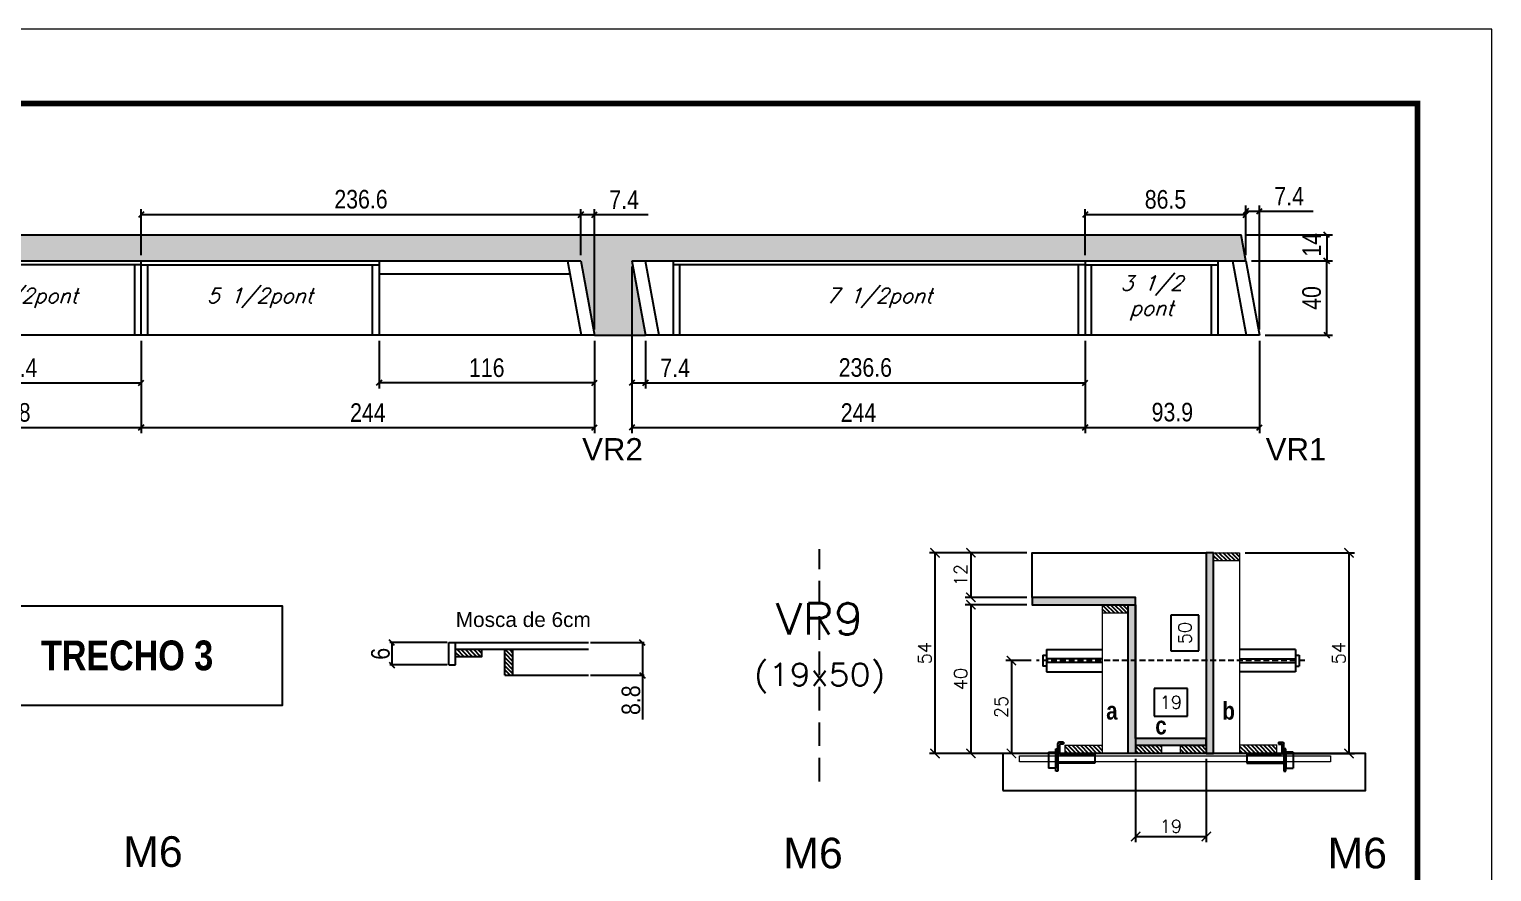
# Model space of a CAD drawing. Extents: x 0 to 6325, y 10169 to 19307.
# Drawn here: x 5453 to 6240, y 14211 to 14664 of the extents above; entities that cross this region are included whole.
import ezdxf
from ezdxf.enums import TextEntityAlignment as Align

# ---------------------------------------------------------------- set-up
doc = ezdxf.new("R2010")
doc.units = 0
doc.linetypes.add('DASHED', pattern=[0.75, 0.5, -0.25])
doc.linetypes.add('HIDDEN', pattern=[9.525, 6.35, -3.175])
for name, color, linetype in [('1', 1, 'Continuous'), ('5', 5, 'Continuous'), ('barrote', 251, 'Continuous'), ('COTA', 241, 'Continuous'), ('Cota Seção (2x)', 4, 'Continuous'), ('detalhes', 4, 'Continuous'), ('Hachura', 253, 'Continuous'), ('NOMENCLATURA', 7, 'Continuous'), ('Painéis', 200, 'Continuous'), ('presilha', 1, 'Continuous'), ('SARR_2.2x7', 40, 'Continuous'), ('SARR_3.5x7', 81, 'Continuous'), ('TENSOR', 3, 'Continuous'), ('texto', 7, 'Continuous'), ('Texto de Titulo', 7, 'Continuous'), ('Texto Qtd Sarr', 242, 'Continuous')]:
    doc.layers.add(name, color=color, linetype=linetype)
for name, color, linetype, lineweight in [('CONCRETO', 251, 'Continuous', 25), ('Folhas', 255, 'Continuous', 9), ('Madeira', 126, 'Continuous', 18), ('SARRAFO DE PRESSAO', 251, 'DASHED', 9), ('SCO-___-LAJ', 2, 'Continuous', 0), ('Texto Seção', 7, 'Continuous', 15)]:
    doc.layers.add(name, color=color, linetype=linetype, lineweight=lineweight)
doc.styles.add('arial', font='arial.ttf')
doc.styles.add('COTA TECNICA', font='techl___.ttf', dxfattribs={"height": 10})
doc.styles.add('COTA TECNICA 2X', font='techl___.ttf', dxfattribs={"height": 10})
doc.styles.add('ROMANC', font='techb___.ttf', dxfattribs={"height": 2.5})
doc.styles.add('Romans', font='romans.shx')
doc.styles.get("Standard").update_dxf_attribs({"font": 'arial.ttf'})
doc.styles.add('TECNICA', font='techb___.ttf', dxfattribs={"height": 10})
doc.dimstyles.new('Cota Seção (2x)', dxfattribs={"dimtxt": 7, "dimasz": 5, "dimexe": 3, "dimexo": 3, "dimgap": 2, "dimtad": 3, "dimdec": 1, "dimlfac": 0.5, "dimzin": 12, "dimdsep": 46, "dimtxsty": 'Romans', "dimblk": 'ARCHTICK', "dimcen": 0, "dimclrd": 4, "dimclre": 4, "dimclrt": 1, "dimadec": 1, "dimazin": 3, "dimtfac": 1, "dimtdec": 1, "dimtmove": 0, "dimatfit": 3, "dimldrblk": 'OBLIQUE', "dimfxl": 1, "dimtolj": 1, "dimtzin": 12, "dimarcsym": 0})
doc.dimstyles.new('Cota Seção interna', dxfattribs={"dimtxt": 7, "dimasz": 6, "dimexe": 0.18, "dimexo": 2, "dimgap": -4, "dimtad": 3, "dimdec": 1, "dimlfac": 0.5, "dimzin": 12, "dimdsep": 46, "dimtxsty": 'Romans', "dimblk": 'ARCHTICK', "dimcen": 0.09, "dimse1": 1, "dimse2": 1, "dimsd1": 1, "dimsd2": 1, "dimclrd": 180, "dimclre": 5, "dimclrt": 1, "dimadec": 0, "dimazin": 3, "dimtfac": 1, "dimtdec": 1, "dimtofl": 0, "dimtmove": 0, "dimatfit": 3, "dimldrblk": 'ARCHTICK', "dimfxl": 1, "dimtolj": 1, "dimtzin": 0, "dimarcsym": 0})
doc.dimstyles.new('PAINEL', dxfattribs={"dimtxt": 10, "dimasz": 3, "dimexe": 3, "dimexo": 3, "dimgap": 3, "dimtad": 1, "dimdec": 1, "dimzin": 12, "dimdsep": 46, "dimtxsty": 'COTA TECNICA', "dimblk1": 'OBLIQUE', "dimblk2": 'OBLIQUE', "dimsah": 1, "dimcen": 0.9, "dimclrd": 4, "dimclre": 4, "dimclrt": 240, "dimadec": 1, "dimazin": 3, "dimtfac": 1, "dimtdec": 1, "dimtmove": 0, "dimatfit": 3, "dimfxl": 1, "dimtolj": 1, "dimtzin": 12, "dimarcsym": 0})
doc.dimstyles.new('SECAO', dxfattribs={"dimscale": 0.333333, "dimtxt": 5, "dimasz": 9, "dimexe": 3, "dimexo": 3, "dimgap": 3, "dimtad": 1, "dimdec": 1, "dimlfac": 0.5, "dimzin": 12, "dimdsep": 46, "dimtxsty": 'COTA TECNICA 2X', "dimblk1": 'OBLIQUE', "dimblk2": 'OBLIQUE', "dimsah": 1, "dimcen": 0.9, "dimclrd": 4, "dimclre": 4, "dimclrt": 240, "dimadec": 1, "dimazin": 3, "dimtfac": 1, "dimtdec": 1, "dimtmove": 0, "dimatfit": 3, "dimfxl": 1, "dimtolj": 1, "dimtzin": 12, "dimarcsym": 0})
pattern_1 = [(315, (29004.9367, 6044.7804), (1.12253202, 1.12253202), [])]

# ---------------------------------------------------------------- blocks, each defined once
blk = doc.blocks.new('9999999999')
at = {"layer": 'Folhas'}
blk.add_lwpolyline([(98138.98, 34190.21), (99623.98, 34190.21), (99623.98, 35240.21), (98138.98, 35240.21)], close=True, dxfattribs=at)
at = {"layer": 'Folhas', "color": 30, "const_width": 3}
blk.add_lwpolyline([(98213.98, 34230.21), (99583.98, 34230.21), (99583.98, 35200.21), (98213.98, 35200.21)], close=True, dxfattribs=at)
blk = doc.blocks.new('_Oblique')
at = {"layer": '1', "color": 0, "lineweight": -2}
blk.add_line((-0.5, -0.5), (0.5, 0.5), dxfattribs=at)
blk = doc.blocks.new('*D214')
at = {"layer": 'COTA', "color": 4, "lineweight": -2, "transparency": 16777216}
for p, q in [((5372.71, 14496.56), (5372.71, 14470.91)), ((5513.08, 14496.57), (5513.08, 14470.91)), ((5372.71, 14473.91), (5513.08, 14473.91))]:
    blk.add_line(p, q, dxfattribs=at)
at = {"layer": 'Defpoints', "color": 0, "transparency": 16777216}
for p in [(5372.71, 14499.56), (5513.08, 14499.57), (5513.08, 14473.91)]:
    blk.add_point(p, dxfattribs=at)
at = {"layer": 'COTA', "color": 4, "lineweight": -2, "transparency": 16777216, "xscale": 3, "yscale": 3, "zscale": 3, "rotation": 180}
blk.add_blockref('_Oblique', (5372.71, 14473.91), dxfattribs=at)
at = {"layer": 'COTA', "color": 4, "lineweight": -2, "transparency": 16777216, "xscale": 3, "yscale": 3, "zscale": 3}
blk.add_blockref('_Oblique', (5513.08, 14473.91), dxfattribs=at)
at = {"layer": 'COTA', "color": 240, "transparency": 16777216, "insert": (5442.89, 14482.01), "char_height": 10, "attachment_point": 5, "style": 'COTA TECNICA'}
blk.add_mtext('\\A1;140.4', dxfattribs=at)
blk = doc.blocks.new('*D602')
at = {"layer": 'COTA', "color": 4, "lineweight": -2, "transparency": 16777216}
for p, q in [((5365.33, 14536.56), (5365.33, 14446.85)), ((5513.08, 14496.57), (5513.08, 14446.85)), ((5365.33, 14449.85), (5513.08, 14449.85))]:
    blk.add_line(p, q, dxfattribs=at)
at = {"layer": 'Defpoints', "color": 0, "transparency": 16777216}
for p in [(5365.33, 14539.56), (5513.08, 14499.57), (5513.08, 14449.85)]:
    blk.add_point(p, dxfattribs=at)
at = {"layer": 'COTA', "color": 4, "lineweight": -2, "transparency": 16777216, "xscale": 3, "yscale": 3, "zscale": 3, "rotation": 180}
blk.add_blockref('_Oblique', (5365.33, 14449.85), dxfattribs=at)
at = {"layer": 'COTA', "color": 4, "lineweight": -2, "transparency": 16777216, "xscale": 3, "yscale": 3, "zscale": 3}
blk.add_blockref('_Oblique', (5513.08, 14449.85), dxfattribs=at)
at = {"layer": 'COTA', "color": 240, "transparency": 16777216, "insert": (5439.2, 14457.94), "char_height": 10, "attachment_point": 5, "style": 'COTA TECNICA'}
blk.add_mtext('\\A1;147.8', dxfattribs=at)
blk = doc.blocks.new('*D603')
at = {"layer": 'COTA', "color": 4, "lineweight": -2, "transparency": 16777216}
for p, q in [((5513.08, 14496.57), (5513.08, 14446.85)), ((5757.08, 14496.59), (5757.08, 14446.85)), ((5513.08, 14449.85), (5757.08, 14449.85))]:
    blk.add_line(p, q, dxfattribs=at)
at = {"layer": 'Defpoints', "color": 0, "transparency": 16777216}
for p in [(5757.08, 14499.59), (5513.08, 14499.57), (5757.08, 14449.85)]:
    blk.add_point(p, dxfattribs=at)
at = {"layer": 'COTA', "color": 4, "lineweight": -2, "transparency": 16777216, "xscale": 3, "yscale": 3, "zscale": 3, "rotation": 180}
blk.add_blockref('_Oblique', (5513.08, 14449.85), dxfattribs=at)
at = {"layer": 'COTA', "color": 4, "lineweight": -2, "transparency": 16777216, "xscale": 3, "yscale": 3, "zscale": 3}
blk.add_blockref('_Oblique', (5757.08, 14449.85), dxfattribs=at)
at = {"layer": 'COTA', "color": 240, "transparency": 16777216, "insert": (5635.08, 14457.92), "char_height": 10, "attachment_point": 5, "style": 'COTA TECNICA'}
blk.add_mtext('\\A1;244', dxfattribs=at)
blk = doc.blocks.new('*D604')
at = {"layer": 'COTA', "color": 4, "lineweight": -2, "transparency": 16777216}
for p, q in [((5513.08, 14542.57), (5513.08, 14567.49)), ((5513.08, 14564.49), (5749.7, 14564.49)), ((5749.7, 14542.59), (5749.7, 14567.49))]:
    blk.add_line(p, q, dxfattribs=at)
at = {"layer": 'Defpoints', "color": 0, "transparency": 16777216}
for p in [(5749.7, 14564.49), (5513.08, 14539.57), (5749.7, 14539.59)]:
    blk.add_point(p, dxfattribs=at)
at = {"layer": 'COTA', "color": 4, "lineweight": -2, "transparency": 16777216, "xscale": 3, "yscale": 3, "zscale": 3, "rotation": 180}
blk.add_blockref('_Oblique', (5513.08, 14564.49), dxfattribs=at)
at = {"layer": 'COTA', "color": 4, "lineweight": -2, "transparency": 16777216, "xscale": 3, "yscale": 3, "zscale": 3}
blk.add_blockref('_Oblique', (5749.7, 14564.49), dxfattribs=at)
at = {"layer": 'COTA', "color": 240, "transparency": 16777216, "insert": (5631.39, 14572.71), "char_height": 10, "attachment_point": 5, "style": 'COTA TECNICA'}
blk.add_mtext('\\A1;236.6', dxfattribs=at)
blk = doc.blocks.new('*D208')
at = {"layer": 'COTA', "color": 4, "lineweight": -2, "transparency": 16777216}
for p, q in [((5749.7, 14542.59), (5749.7, 14567.49)), ((5749.7, 14564.49), (5757.08, 14564.49)), ((5757.08, 14502.59), (5757.08, 14567.49)), ((5757.08, 14564.49), (5785.98, 14564.49))]:
    blk.add_line(p, q, dxfattribs=at)
at = {"layer": 'Defpoints', "color": 0, "transparency": 16777216}
for p in [(5757.08, 14564.49), (5749.7, 14539.59), (5757.08, 14499.59)]:
    blk.add_point(p, dxfattribs=at)
at = {"layer": 'COTA', "color": 4, "lineweight": -2, "transparency": 16777216, "xscale": 3, "yscale": 3, "zscale": 3, "rotation": 180}
blk.add_blockref('_Oblique', (5749.7, 14564.49), dxfattribs=at)
at = {"layer": 'COTA', "color": 4, "lineweight": -2, "transparency": 16777216, "xscale": 3, "yscale": 3, "zscale": 3}
blk.add_blockref('_Oblique', (5757.08, 14564.49), dxfattribs=at)
at = {"layer": 'COTA', "color": 240, "transparency": 16777216, "insert": (5773.03, 14572.57), "char_height": 10, "attachment_point": 5, "style": 'COTA TECNICA'}
blk.add_mtext('\\A1;7.4', dxfattribs=at)
blk = doc.blocks.new('*D587')
at = {"layer": 'COTA', "color": 4, "lineweight": -2, "transparency": 16777216}
for p, q in [((5641.1, 14496.58), (5641.1, 14470.91)), ((5757.08, 14496.59), (5757.08, 14470.91)), ((5757.08, 14473.91), (5641.1, 14473.91))]:
    blk.add_line(p, q, dxfattribs=at)
at = {"layer": 'Defpoints', "color": 0, "transparency": 16777216}
for p in [(5757.08, 14499.59), (5641.1, 14499.58), (5641.1, 14473.91)]:
    blk.add_point(p, dxfattribs=at)
at = {"layer": 'COTA', "color": 4, "lineweight": -2, "transparency": 16777216, "xscale": 3, "yscale": 3, "zscale": 3, "rotation": 180}
blk.add_blockref('_Oblique', (5641.1, 14473.91), dxfattribs=at)
at = {"layer": 'COTA', "color": 4, "lineweight": -2, "transparency": 16777216, "xscale": 3, "yscale": 3, "zscale": 3}
blk.add_blockref('_Oblique', (5757.08, 14473.91), dxfattribs=at)
at = {"layer": 'COTA', "color": 240, "transparency": 16777216, "insert": (5699.09, 14482.01), "char_height": 10, "attachment_point": 5, "style": 'COTA TECNICA'}
blk.add_mtext('\\A1;116', dxfattribs=at)
blk = doc.blocks.new('*D209')
at = {"layer": 'COTA', "color": 4, "lineweight": -2, "transparency": 16777216}
for p, q in [((5777.16, 14536.59), (5777.16, 14470.91)), ((5784.54, 14496.59), (5784.54, 14470.91)), ((5777.16, 14473.91), (5784.54, 14473.91)), ((5784.54, 14473.91), (5813.43, 14473.91))]:
    blk.add_line(p, q, dxfattribs=at)
at = {"layer": 'Defpoints', "color": 0, "transparency": 16777216}
for p in [(5777.16, 14539.59), (5784.54, 14499.59), (5784.54, 14473.91)]:
    blk.add_point(p, dxfattribs=at)
at = {"layer": 'COTA', "color": 4, "lineweight": -2, "transparency": 16777216, "xscale": 3, "yscale": 3, "zscale": 3, "rotation": 180}
blk.add_blockref('_Oblique', (5777.16, 14473.91), dxfattribs=at)
at = {"layer": 'COTA', "color": 4, "lineweight": -2, "transparency": 16777216, "xscale": 3, "yscale": 3, "zscale": 3}
blk.add_blockref('_Oblique', (5784.54, 14473.91), dxfattribs=at)
at = {"layer": 'COTA', "color": 240, "transparency": 16777216, "insert": (5800.48, 14481.99), "char_height": 10, "attachment_point": 5, "style": 'COTA TECNICA'}
blk.add_mtext('\\A1;7.4', dxfattribs=at)
blk = doc.blocks.new('*D588')
at = {"layer": 'COTA', "color": 4, "lineweight": -2, "transparency": 16777216}
for p, q in [((5784.54, 14496.59), (5784.54, 14470.91)), ((6021.16, 14496.61), (6021.16, 14470.91)), ((5784.54, 14473.91), (6021.16, 14473.91))]:
    blk.add_line(p, q, dxfattribs=at)
at = {"layer": 'Defpoints', "color": 0, "transparency": 16777216}
for p in [(5784.54, 14499.59), (6021.16, 14499.61), (6021.16, 14473.91)]:
    blk.add_point(p, dxfattribs=at)
at = {"layer": 'COTA', "color": 4, "lineweight": -2, "transparency": 16777216, "xscale": 3, "yscale": 3, "zscale": 3, "rotation": 180}
blk.add_blockref('_Oblique', (5784.54, 14473.91), dxfattribs=at)
at = {"layer": 'COTA', "color": 4, "lineweight": -2, "transparency": 16777216, "xscale": 3, "yscale": 3, "zscale": 3}
blk.add_blockref('_Oblique', (6021.16, 14473.91), dxfattribs=at)
at = {"layer": 'COTA', "color": 240, "transparency": 16777216, "insert": (5902.85, 14482.13), "char_height": 10, "attachment_point": 5, "style": 'COTA TECNICA'}
blk.add_mtext('\\A1;236.6', dxfattribs=at)
blk = doc.blocks.new('*D589')
at = {"layer": 'COTA', "color": 4, "lineweight": -2, "transparency": 16777216}
for p, q in [((5777.16, 14536.59), (5777.16, 14446.85)), ((6021.16, 14496.61), (6021.16, 14446.85)), ((5777.16, 14449.85), (6021.16, 14449.85))]:
    blk.add_line(p, q, dxfattribs=at)
at = {"layer": 'Defpoints', "color": 0, "transparency": 16777216}
for p in [(5777.16, 14539.59), (6021.16, 14499.61), (6021.16, 14449.85)]:
    blk.add_point(p, dxfattribs=at)
at = {"layer": 'COTA', "color": 4, "lineweight": -2, "transparency": 16777216, "xscale": 3, "yscale": 3, "zscale": 3, "rotation": 180}
blk.add_blockref('_Oblique', (5777.16, 14449.85), dxfattribs=at)
at = {"layer": 'COTA', "color": 4, "lineweight": -2, "transparency": 16777216, "xscale": 3, "yscale": 3, "zscale": 3}
blk.add_blockref('_Oblique', (6021.16, 14449.85), dxfattribs=at)
at = {"layer": 'COTA', "color": 240, "transparency": 16777216, "insert": (5899.16, 14457.92), "char_height": 10, "attachment_point": 5, "style": 'COTA TECNICA'}
blk.add_mtext('\\A1;244', dxfattribs=at)
blk = doc.blocks.new('*D590')
at = {"layer": 'COTA', "color": 4, "lineweight": -2, "transparency": 16777216}
for p, q in [((6021.16, 14496.61), (6021.16, 14446.85)), ((6115.02, 14496.61), (6115.02, 14446.85)), ((6021.16, 14449.85), (6115.02, 14449.85))]:
    blk.add_line(p, q, dxfattribs=at)
at = {"layer": 'Defpoints', "color": 0, "transparency": 16777216}
for p in [(6021.16, 14499.61), (6115.02, 14499.61), (6115.02, 14449.85)]:
    blk.add_point(p, dxfattribs=at)
at = {"layer": 'COTA', "color": 4, "lineweight": -2, "transparency": 16777216, "xscale": 3, "yscale": 3, "zscale": 3, "rotation": 180}
blk.add_blockref('_Oblique', (6021.16, 14449.85), dxfattribs=at)
at = {"layer": 'COTA', "color": 4, "lineweight": -2, "transparency": 16777216, "xscale": 3, "yscale": 3, "zscale": 3}
blk.add_blockref('_Oblique', (6115.02, 14449.85), dxfattribs=at)
at = {"layer": 'COTA', "color": 240, "transparency": 16777216, "insert": (6068.09, 14458.1), "char_height": 10, "attachment_point": 5, "style": 'COTA TECNICA'}
blk.add_mtext('\\A1;93.9', dxfattribs=at)
blk = doc.blocks.new('*D591')
at = {"layer": 'COTA', "color": 4, "lineweight": -2, "transparency": 16777216}
for p, q in [((6021.16, 14542.61), (6021.16, 14567.49)), ((6021.16, 14564.49), (6107.64, 14564.49)), ((6107.64, 14542.61), (6107.64, 14567.49))]:
    blk.add_line(p, q, dxfattribs=at)
at = {"layer": 'Defpoints', "color": 0, "transparency": 16777216}
for p in [(6107.64, 14564.49), (6021.16, 14539.61), (6107.64, 14539.61)]:
    blk.add_point(p, dxfattribs=at)
at = {"layer": 'COTA', "color": 4, "lineweight": -2, "transparency": 16777216, "xscale": 3, "yscale": 3, "zscale": 3, "rotation": 180}
blk.add_blockref('_Oblique', (6021.16, 14564.49), dxfattribs=at)
at = {"layer": 'COTA', "color": 4, "lineweight": -2, "transparency": 16777216, "xscale": 3, "yscale": 3, "zscale": 3}
blk.add_blockref('_Oblique', (6107.64, 14564.49), dxfattribs=at)
at = {"layer": 'COTA', "color": 240, "transparency": 16777216, "insert": (6064.4, 14572.63), "char_height": 10, "attachment_point": 5, "style": 'COTA TECNICA'}
blk.add_mtext('\\A1;86.5', dxfattribs=at)
blk = doc.blocks.new('*D210')
at = {"layer": 'COTA', "color": 4, "lineweight": -2, "transparency": 16777216}
for p, q in [((6107.64, 14542.61), (6107.64, 14569.35)), ((6107.64, 14566.35), (6115.02, 14566.35)), ((6115.02, 14502.61), (6115.02, 14569.35)), ((6115.02, 14566.35), (6143.92, 14566.35))]:
    blk.add_line(p, q, dxfattribs=at)
at = {"layer": 'Defpoints', "color": 0, "transparency": 16777216}
for p in [(6115.02, 14566.35), (6107.64, 14539.61), (6115.02, 14499.61)]:
    blk.add_point(p, dxfattribs=at)
at = {"layer": 'COTA', "color": 4, "lineweight": -2, "transparency": 16777216, "xscale": 3, "yscale": 3, "zscale": 3, "rotation": 180}
blk.add_blockref('_Oblique', (6107.64, 14566.35), dxfattribs=at)
at = {"layer": 'COTA', "color": 4, "lineweight": -2, "transparency": 16777216, "xscale": 3, "yscale": 3, "zscale": 3}
blk.add_blockref('_Oblique', (6115.02, 14566.35), dxfattribs=at)
at = {"layer": 'COTA', "color": 240, "transparency": 16777216, "insert": (6130.97, 14574.42), "char_height": 10, "attachment_point": 5, "style": 'COTA TECNICA'}
blk.add_mtext('\\A1;7.4', dxfattribs=at)
blk = doc.blocks.new('*D592')
at = {"layer": 'COTA', "color": 4, "lineweight": -2, "transparency": 16777216}
for p, q in [((6110.64, 14539.61), (6154.2, 14539.61)), ((6151.2, 14499.61), (6151.2, 14539.61)), ((6118.02, 14499.61), (6154.2, 14499.61))]:
    blk.add_line(p, q, dxfattribs=at)
at = {"layer": 'Defpoints', "color": 0, "transparency": 16777216}
for p in [(6107.64, 14539.61), (6151.2, 14539.61), (6115.02, 14499.61)]:
    blk.add_point(p, dxfattribs=at)
at = {"layer": 'COTA', "color": 4, "lineweight": -2, "transparency": 16777216, "xscale": 3, "yscale": 3, "zscale": 3}
for p, rotation in [((6151.2, 14539.61), 90), ((6151.2, 14499.61), 270)]:
    blk.add_blockref('_Oblique', p, dxfattribs=dict(at, rotation=rotation))
at = {"layer": 'COTA', "color": 240, "transparency": 16777216, "insert": (6143.09, 14519.61), "char_height": 10, "attachment_point": 5, "rotation": 90, "style": 'COTA TECNICA'}
blk.add_mtext('\\A1;40', dxfattribs=at)
blk = doc.blocks.new('*D593')
at = {"layer": 'COTA', "color": 4, "lineweight": -2, "transparency": 16777216}
for p, q in [((6108.06, 14553.6), (6154.2, 14553.6)), ((6151.2, 14553.6), (6151.2, 14539.61)), ((6110.64, 14539.61), (6154.2, 14539.61))]:
    blk.add_line(p, q, dxfattribs=at)
at = {"layer": 'Defpoints', "color": 0, "transparency": 16777216}
for p in [(6105.06, 14553.6), (6107.64, 14539.61), (6151.2, 14539.61)]:
    blk.add_point(p, dxfattribs=at)
at = {"layer": 'COTA', "color": 4, "lineweight": -2, "transparency": 16777216, "xscale": 3, "yscale": 3, "zscale": 3}
for p, rotation in [((6151.2, 14553.6), 90), ((6151.2, 14539.61), 270)]:
    blk.add_blockref('_Oblique', p, dxfattribs=dict(at, rotation=rotation))
at = {"layer": 'COTA', "color": 240, "transparency": 16777216, "insert": (6143.12, 14548.26), "char_height": 10, "attachment_point": 5, "rotation": 90, "style": 'COTA TECNICA'}
blk.add_mtext('\\A1;14', dxfattribs=at)
blk = doc.blocks.new('titulo1')
at = {"layer": 'Defpoints', "color": 252, "linetype": 'HIDDEN', "ltscale": 2}
blk.add_line((0, 0), (0, 125), dxfattribs=at)
at = {"layer": 'Defpoints', "style": 'Romans', "oblique": 15}
blk.add_attdef('FOLHA', text='', height=10, dxfattribs=at).set_placement((0, 15.58), align=Align.MIDDLE_CENTER)
at = {"layer": 'Texto Qtd Sarr', "color": 3, "style": 'Romans', "oblique": 15}
for tag, height, p in [('TITULO', 17, (0, 71.45)), ('SEÇÃO', 12, (0, 41.55))]:
    blk.add_attdef(tag, text='', height=height, dxfattribs=at).set_placement(p, align=Align.MIDDLE_CENTER)
blk = doc.blocks.new('_ArchTick')
at = {"color": 0, "linetype": 'ByBlock', "const_width": 0.15}
blk.add_lwpolyline([(-0.5, -0.5), (0.5, 0.5)], dxfattribs=at)
blk = doc.blocks.new('*D215')
at = {"layer": 'COTA', "color": 4, "lineweight": -2, "transparency": 16777216}
for p, q in [((5989.72, 14382.42), (5937.34, 14382.42)), ((5940.34, 14274.42), (5940.34, 14382.42)), ((6011.72, 14274.42), (5937.34, 14274.42))]:
    blk.add_line(p, q, dxfattribs=at)
at = {"layer": 'Defpoints', "color": 0, "transparency": 16777216}
for p in [(5940.34, 14382.42), (5992.72, 14382.42), (6014.72, 14274.42)]:
    blk.add_point(p, dxfattribs=at)
at = {"layer": 'COTA', "color": 4, "lineweight": -2, "transparency": 16777216, "xscale": 5, "yscale": 5, "zscale": 5}
for p, rotation in [((5940.34, 14382.42), 90), ((5940.34, 14274.42), 270)]:
    blk.add_blockref('_ArchTick', p, dxfattribs=dict(at, rotation=rotation))
at = {"layer": 'COTA', "color": 1, "transparency": 16777216, "insert": (5934.84, 14328.42), "char_height": 7, "attachment_point": 5, "rotation": 90, "style": 'Romans'}
blk.add_mtext('\\A1;54', dxfattribs=at)
blk = doc.blocks.new('*D216')
at = {"layer": 'COTA', "color": 4, "lineweight": -2, "transparency": 16777216}
for p, q in [((6107.32, 14382.42), (6166.19, 14382.42)), ((6163.19, 14274.42), (6163.19, 14382.42)), ((6122.92, 14274.42), (6166.19, 14274.42))]:
    blk.add_line(p, q, dxfattribs=at)
at = {"layer": 'Defpoints', "color": 0, "transparency": 16777216}
for p in [(6104.32, 14382.42), (6163.19, 14382.42), (6119.92, 14274.42)]:
    blk.add_point(p, dxfattribs=at)
at = {"layer": 'COTA', "color": 4, "lineweight": -2, "transparency": 16777216, "xscale": 5, "yscale": 5, "zscale": 5}
for p, rotation in [((6163.19, 14382.42), 90), ((6163.19, 14274.42), 270)]:
    blk.add_blockref('_ArchTick', p, dxfattribs=dict(at, rotation=rotation))
at = {"layer": 'COTA', "color": 1, "transparency": 16777216, "insert": (6157.69, 14328.42), "char_height": 7, "attachment_point": 5, "rotation": 90, "style": 'Romans'}
blk.add_mtext('\\A1;54', dxfattribs=at)
blk = doc.blocks.new('*D217')
at = {"layer": 'Cota Seção (2x)', "color": 180, "lineweight": -2, "transparency": 16777216}
for p, q in [((6082.32, 14348.9), (6067.32, 14348.9)), ((6067.32, 14348.9), (6067.32, 14329.57)), ((6082.32, 14329.57), (6082.32, 14348.9)), ((6067.32, 14329.57), (6082.32, 14329.57))]:
    blk.add_line(p, q, dxfattribs=at)
at = {"layer": 'Defpoints', "color": 0, "transparency": 16777216}
for p in [(6086.32, 14382.42), (6097.32, 14382.42), (6097.32, 14282.42)]:
    blk.add_point(p, dxfattribs=at)
at = {"layer": 'Cota Seção (2x)', "color": 1, "transparency": 16777216, "insert": (6074.82, 14339.23), "char_height": 7, "attachment_point": 5, "rotation": 90, "style": 'Romans'}
blk.add_mtext('\\A1;50', dxfattribs=at)
blk = doc.blocks.new('*D218')
at = {"layer": 'COTA', "color": 4, "lineweight": -2, "transparency": 16777216}
for p, q in [((5989.72, 14382.42), (5956.66, 14382.42)), ((5959.66, 14382.42), (5959.66, 14358.42)), ((5989.72, 14358.42), (5956.66, 14358.42))]:
    blk.add_line(p, q, dxfattribs=at)
at = {"layer": 'Defpoints', "color": 0, "transparency": 16777216}
for p in [(5992.72, 14382.42), (5959.66, 14358.42), (5992.72, 14358.42)]:
    blk.add_point(p, dxfattribs=at)
at = {"layer": 'COTA', "color": 4, "lineweight": -2, "transparency": 16777216, "xscale": 5, "yscale": 5, "zscale": 5}
for p, rotation in [((5959.66, 14382.42), 90), ((5959.66, 14358.42), 270)]:
    blk.add_blockref('_ArchTick', p, dxfattribs=dict(at, rotation=rotation))
at = {"layer": 'COTA', "color": 1, "transparency": 16777216, "insert": (5954.16, 14370.42), "char_height": 7, "attachment_point": 5, "rotation": 90, "style": 'Romans'}
blk.add_mtext('\\A1;12', dxfattribs=at)
blk = doc.blocks.new('*D219')
at = {"layer": 'COTA', "color": 4, "lineweight": -2, "transparency": 16777216}
for p, q in [((5989.72, 14354.42), (5956.66, 14354.42)), ((5959.66, 14354.42), (5959.66, 14274.42)), ((6011.72, 14274.42), (5956.66, 14274.42))]:
    blk.add_line(p, q, dxfattribs=at)
at = {"layer": 'Defpoints', "color": 0, "transparency": 16777216}
for p in [(5992.72, 14354.42), (5959.66, 14274.42), (6014.72, 14274.42)]:
    blk.add_point(p, dxfattribs=at)
at = {"layer": 'COTA', "color": 4, "lineweight": -2, "transparency": 16777216, "xscale": 5, "yscale": 5, "zscale": 5}
for p, rotation in [((5959.66, 14354.42), 90), ((5959.66, 14274.42), 270)]:
    blk.add_blockref('_ArchTick', p, dxfattribs=dict(at, rotation=rotation))
at = {"layer": 'COTA', "color": 1, "transparency": 16777216, "insert": (5954.16, 14314.42), "char_height": 7, "attachment_point": 5, "rotation": 90, "style": 'Romans'}
blk.add_mtext('\\A1;40', dxfattribs=at)
blk = doc.blocks.new('PRESILHA METÁLICA 1')
at = {"layer": 'presilha'}
for p, q in [((0, 13), (6, 13)), ((0, 13), (0, 0)), ((6, 15.5), (7.5, 15.5)), ((6, -2.5), (6, 15.5)), ((6, 13), (6, 0)), ((7.5, 10.6), (7.5, 19.9)), ((7.5, 15.5), (7.5, -2.5)), ((12, 21), (8.6, 21)), ((9, 11.6), (9, 18.9)), ((12, 19.5), (9.6, 19.5)), ((12, 21), (12, 19.5)), ((6, 0), (0, 0)), ((37.5, 4.1), (7.5, 4.1)), ((37.5, 11), (9.6, 11)), ((37.5, 11), (37.5, 4.1)), ((7.5, -2.5), (6, -2.5))]:
    blk.add_line(p, q, dxfattribs=at)
for centre, radius, start, end in [((8.6, 19.9), 1.14, 90, 180), ((9.6, 18.9), 0.57, 90, 180), ((9.6, 11.6), 0.57, 180, 270)]:
    blk.add_arc(centre, radius, start, end, dxfattribs=at)
blk = doc.blocks.new('*D220')
at = {"layer": 'COTA', "color": 4, "lineweight": -2, "transparency": 16777216}
for p, q in [((6048.32, 14271.42), (6048.32, 14226.7)), ((6086.32, 14271.42), (6086.32, 14226.7)), ((6048.32, 14229.7), (6086.32, 14229.7))]:
    blk.add_line(p, q, dxfattribs=at)
at = {"layer": 'Defpoints', "color": 0, "transparency": 16777216}
for p in [(6048.32, 14274.42), (6086.32, 14274.42), (6086.32, 14229.7)]:
    blk.add_point(p, dxfattribs=at)
at = {"layer": 'COTA', "color": 4, "lineweight": -2, "transparency": 16777216, "xscale": 5, "yscale": 5, "zscale": 5, "rotation": 180}
blk.add_blockref('_ArchTick', (6048.32, 14229.7), dxfattribs=at)
at = {"layer": 'COTA', "color": 4, "lineweight": -2, "transparency": 16777216, "xscale": 5, "yscale": 5, "zscale": 5}
blk.add_blockref('_ArchTick', (6086.32, 14229.7), dxfattribs=at)
at = {"layer": 'COTA', "color": 1, "transparency": 16777216, "insert": (6067.32, 14235.2), "char_height": 7, "attachment_point": 5, "style": 'Romans'}
blk.add_mtext('\\A1;19', dxfattribs=at)
blk = doc.blocks.new('*D221')
at = {"layer": 'Cota Seção (2x)', "color": 180, "lineweight": -2, "transparency": 16777216}
for p, q in [((6076.32, 14309.42), (6058.32, 14309.42)), ((6058.32, 14309.42), (6058.32, 14294.42)), ((6076.32, 14294.42), (6076.32, 14309.42)), ((6058.32, 14294.42), (6076.32, 14294.42))]:
    blk.add_line(p, q, dxfattribs=at)
at = {"layer": 'Defpoints', "color": 0, "transparency": 16777216}
for p in [(6086.32, 14290.42), (6048.32, 14274.42), (6086.32, 14274.42)]:
    blk.add_point(p, dxfattribs=at)
at = {"layer": 'Cota Seção (2x)', "color": 1, "transparency": 16777216, "insert": (6067.32, 14301.92), "char_height": 7, "attachment_point": 5, "style": 'Romans'}
blk.add_mtext('\\A1;19', dxfattribs=at)
blk = doc.blocks.new('*D605')
at = {"layer": 'COTA', "color": 4, "lineweight": -2, "transparency": 16777216}
for p, q in [((5992.01, 14324.39), (5978.46, 14324.39)), ((5981.46, 14324.39), (5981.46, 14274.42)), ((5997.01, 14274.42), (5978.46, 14274.42))]:
    blk.add_line(p, q, dxfattribs=at)
at = {"layer": 'Defpoints', "color": 0, "transparency": 16777216}
for p in [(5995.01, 14324.39), (5981.46, 14274.42), (6000.01, 14274.42)]:
    blk.add_point(p, dxfattribs=at)
at = {"layer": 'COTA', "color": 4, "lineweight": -2, "transparency": 16777216, "xscale": 5, "yscale": 5, "zscale": 5}
for p, rotation in [((5981.46, 14324.39), 90), ((5981.46, 14274.42), 270)]:
    blk.add_blockref('_ArchTick', p, dxfattribs=dict(at, rotation=rotation))
at = {"layer": 'COTA', "color": 1, "transparency": 16777216, "insert": (5975.96, 14299.41), "char_height": 7, "attachment_point": 5, "rotation": 90, "style": 'Romans'}
blk.add_mtext('\\A1;25', dxfattribs=at)
blk = doc.blocks.new('*D652')
at = {"layer": 'COTA', "color": 4, "lineweight": -2, "transparency": 16777216}
for p, q in [((5754.92, 14334.06), (5783.83, 14334.06)), ((5782.83, 14334.06), (5782.83, 14316.46)), ((5754.92, 14316.46), (5783.83, 14316.46)), ((5782.83, 14316.46), (5782.83, 14292.68))]:
    blk.add_line(p, q, dxfattribs=at)
at = {"layer": 'Defpoints', "color": 0, "transparency": 16777216}
for p in [(5753.92, 14334.06), (5753.92, 14316.46), (5782.83, 14316.46)]:
    blk.add_point(p, dxfattribs=at)
at = {"layer": 'COTA', "color": 4, "lineweight": -2, "transparency": 16777216, "xscale": 3, "yscale": 3, "zscale": 3}
for p, rotation in [((5782.83, 14334.06), 90), ((5782.83, 14316.46), 270)]:
    blk.add_blockref('_Oblique', p, dxfattribs=dict(at, rotation=rotation))
at = {"layer": 'COTA', "color": 240, "transparency": 16777216, "insert": (5776.73, 14303.07), "char_height": 10, "attachment_point": 5, "rotation": 90, "style": 'COTA TECNICA 2X'}
blk.add_mtext('\\A1;8.8', dxfattribs=at)
blk = doc.blocks.new('*D653')
at = {"layer": 'COTA', "color": 4, "lineweight": -2, "transparency": 16777216}
for p, q in [((5677.73, 14334.06), (5647, 14334.06)), ((5648, 14334.06), (5648, 14322.06)), ((5677.73, 14322.06), (5647, 14322.06))]:
    blk.add_line(p, q, dxfattribs=at)
at = {"layer": 'Defpoints', "color": 0, "transparency": 16777216}
for p in [(5678.73, 14334.06), (5648, 14322.06), (5678.73, 14322.06)]:
    blk.add_point(p, dxfattribs=at)
at = {"layer": 'COTA', "color": 4, "lineweight": -2, "transparency": 16777216, "xscale": 3, "yscale": 3, "zscale": 3}
for p, rotation in [((5648, 14334.06), 90), ((5648, 14322.06), 270)]:
    blk.add_blockref('_Oblique', p, dxfattribs=dict(at, rotation=rotation))
at = {"layer": 'COTA', "color": 240, "transparency": 16777216, "insert": (5641.9, 14328.06), "char_height": 10, "attachment_point": 5, "rotation": 90, "style": 'COTA TECNICA 2X'}
blk.add_mtext('\\A1;6', dxfattribs=at)

msp = doc.modelspace()

# ---------------------------------------------------------------- hatches: boundary and pattern name
at = {"layer": 'COTA'}
h = msp.add_hatch(dxfattribs=at)
h.set_pattern_fill('AR-CONC', color=256, scale=0.03)
h.set_pattern_definition([(50, (-2e-12, 10606.424), (5.46554, -0.4781726), [0.5715, -6.2865]), (355, (-2e-12, 10606.424), (-1.0573026, 5.7317054), [0.4572, -5.0292175]), (100.451445, (0.4555, 10606.384), (4.4082374, 5.2535326), [0.4857003, -5.3427073]), (46.1842, (-2e-12, 10607.948), (8.132371, -1.26127), [0.85725, -9.42975]), (96.63556, (0.678, 10607.843), (7.122124, 7.422784), [0.728551, -8.014068]), (351.18415, (-2e-12, 10607.948), (7.122124, 7.422784), [0.685799, -7.543792]), (21, (0.762, 10607.567), (4.5484317, -3.067956), [0.5715, -6.2865]), (326, (0.762, 10607.567), (1.854061, 5.525639), [0.4572, -5.0292]), (71.451445, (1.141, 10607.311), (6.4024926, 2.457683), [0.4857003, -5.342698]), (37.5, (-2e-12, 10606.424), (0.0926581, 2.53665117), [0, -4.96824, 0, -5.1054, 0, -5.04825]), (7.5, (-2e-12, 10606.424), (2.0045899, 3.0054172), [0, -2.91084, 0, -4.85394, 0, -1.92405]), (327.5, (-1.6993, 10606.424), (4.06771786, -0.1718623), [0, -1.905, 0, -5.9436, 0, -7.8867]), (317.5, (-2.4613, 10606.424), (4.4438754, 0.7627947), [0, -2.4765, 0, -3.94716, 0, -5.6007])])
h.paths.add_polyline_path([(6105.06, 14553.6), (4890.04, 14553.53), (4892.48, 14539.53), (5337.87, 14539.57), (5345.22, 14499.74), (5372.71, 14499.56), (5365.33, 14539.56), (5749.7, 14539.59), (5757.08, 14499.59), (5784.54, 14499.59), (5777.16, 14539.59), (6107.64, 14539.61)])
at = {"layer": 'Hachura'}
h = msp.add_hatch(color=256, dxfattribs=at)
h.dxf.hatch_style = 1
h.paths.add_polyline_path([(6090.32, 14382.42), (6086.32, 14382.42), (6086.32, 14274.42), (6090.32, 14274.42)])
h = msp.add_hatch(dxfattribs=at)
h.set_pattern_fill('ANSI31', color=256, scale=0.5, angle=270, style=0)
h.set_pattern_definition([(315, (29004.9367, 6074.7804), (1.12253202, 1.12253202), [])])
h.paths.add_polyline_path([(6090.32, 14378.02), (6090.32, 14382.42), (6104.32, 14382.42), (6104.32, 14378.02)])
h = msp.add_hatch(color=256, dxfattribs=at)
h.dxf.hatch_style = 1
h.paths.add_polyline_path([(6048.32, 14354.42), (6048.32, 14358.42), (5992.72, 14358.42), (5992.72, 14354.42)])
h = msp.add_hatch(dxfattribs=at)
h.set_pattern_fill('ANSI31', color=256, scale=0.5, angle=270, style=0)
h.set_pattern_definition([(315, (29004.9367, 6046.7804), (1.12253202, 1.12253202), [])])
h.paths.add_polyline_path([(6044.32, 14350.02), (6044.32, 14354.42), (6030.32, 14354.42), (6030.32, 14350.02)])
h = msp.add_hatch(color=256, dxfattribs=at)
h.dxf.hatch_style = 1
h.paths.add_polyline_path([(6044.32, 14354.42), (6048.32, 14354.42), (6048.32, 14274.42), (6044.32, 14274.42)])
h = msp.add_hatch(color=256, dxfattribs=at)
h.dxf.hatch_style = 1
h.paths.add_polyline_path([(6086.32, 14278.82), (6086.32, 14282.42), (6048.32, 14282.42), (6048.32, 14278.82)])
h = msp.add_hatch(dxfattribs=at)
h.set_pattern_fill('ANSI31', color=256, scale=0.5, angle=270, style=0)
h.set_pattern_definition([(315, (29004.9367, 6044.7804), (1.12253202, 1.12253202), [])])
h.paths.add_polyline_path([(6010.32, 14274.42), (6010.32, 14278.82), (6030.32, 14278.82), (6030.32, 14274.42)])
h = msp.add_hatch(dxfattribs=at)
h.set_pattern_fill('ANSI31', color=256, scale=0.5, angle=270, style=0)
h.set_pattern_definition(pattern_1)
h.paths.add_polyline_path([(6048.32, 14274.42), (6048.32, 14278.82), (6062.32, 14278.82), (6062.32, 14274.42)])
h = msp.add_hatch(dxfattribs=at)
h.set_pattern_fill('ANSI31', color=256, scale=0.5, angle=270, style=0)
h.set_pattern_definition(pattern_1)
h.paths.add_polyline_path([(6086.32, 14274.42), (6086.32, 14278.82), (6072.32, 14278.82), (6072.32, 14274.42)])
h = msp.add_hatch(dxfattribs=at)
h.set_pattern_fill('ANSI31', color=256, scale=0.5, angle=270, style=0)
h.set_pattern_definition(pattern_1)
h.paths.add_polyline_path([(6124.32, 14274.42), (6124.32, 14278.82), (6104.32, 14278.82), (6104.32, 14274.42)])
at = {"layer": 'SARR_2.2x7'}
h = msp.add_hatch(dxfattribs=at)
h.set_pattern_fill('ANSI31', color=256, scale=0.5, angle=90)
h.set_pattern_definition([(135, (-2e-12, 10337.176), (-1.122532, -1.122532), [])])
h.paths.add_polyline_path([(5696.33, 14330.46), (5682.33, 14330.46), (5682.33, 14326.46), (5696.33, 14326.46)])
h = msp.add_hatch(dxfattribs=at)
h.set_pattern_fill('ANSI31', color=256, scale=0.5, angle=90)
h.set_pattern_definition([(135, (2259.2012, 9980.7791), (-1.122532, -1.122532), [])])
h.paths.add_polyline_path([(5713.13, 14330.46), (5708.73, 14330.46), (5708.73, 14316.46), (5713.13, 14316.46)])

# ---------------------------------------------------------------- linework, layer by layer
at = {"ltscale": 3}
for p, q in [((5998.32, 14327.39), (5998.32, 14321.39)), ((5998.32, 14327.39), (6000.32, 14327.39)), ((6000.32, 14330.39), (6000.32, 14318.39)), ((6000.32, 14330.39), (6030.32, 14330.39)), ((6134.32, 14330.39), (6104.32, 14330.39)), ((6134.32, 14330.39), (6134.32, 14318.39)), ((6134.32, 14327.39), (6136.32, 14327.39)), ((6136.32, 14327.39), (6136.32, 14321.39)), ((6000.32, 14321.39), (5998.32, 14321.39)), ((6030.32, 14325.39), (6000.32, 14325.39)), ((6030.32, 14323.39), (6000.32, 14323.39)), ((6104.32, 14325.39), (6134.32, 14325.39)), ((6104.32, 14323.39), (6134.32, 14323.39)), ((6134.32, 14321.39), (6136.32, 14321.39)), ((6000.32, 14318.39), (6030.32, 14318.39)), ((6134.32, 14318.39), (6104.32, 14318.39))]:
    msp.add_line(p, q, dxfattribs=at)
at = {"layer": '1', "color": 6}
for p, q in [((5678.73, 14322.06), (5678.73, 14334.06)), ((5678.73, 14334.06), (5753.92, 14334.06)), ((5682.33, 14322.06), (5682.33, 14334.06)), ((5682.33, 14330.46), (5753.92, 14330.46)), ((5678.73, 14322.06), (5682.33, 14322.06)), ((5708.73, 14316.46), (5753.92, 14316.46))]:
    msp.add_line(p, q, dxfattribs=at)
at = {"layer": 'barrote'}
msp.add_lwpolyline([(5976.86, 14254.42), (6172.04, 14254.42), (6172.04, 14274.42), (5976.86, 14274.42)], close=True, dxfattribs=at)
at = {"layer": 'CONCRETO'}
msp.add_lwpolyline([(5992.72, 14358.42), (5992.72, 14382.42), (6086.32, 14382.42), (6086.32, 14358.42), (6086.32, 14358.42), (6086.32, 14282.42), (6048.32, 14282.42), (6048.32, 14358.42)], close=True, dxfattribs=at)
at = {"layer": 'COTA'}
for p, q in [((4890.04, 14553.53), (6105.06, 14553.6)), ((6107.64, 14539.61), (6105.06, 14553.6)), ((5757.08, 14499.59), (5784.54, 14499.59)), ((5708.73, 14316.46), (5708.73, 14330.46)), ((5713.13, 14316.46), (5713.13, 14330.46))]:
    msp.add_line(p, q, dxfattribs=at)
msp.add_lwpolyline([(5422.13, 14353.9), (5588.91, 14353.9), (5588.91, 14300.24), (5422.13, 14300.24)], close=True, dxfattribs=at)
at = {"layer": 'Madeira'}
for points in [[(6090.32, 14378.02), (6090.32, 14382.42), (6104.32, 14382.42), (6104.32, 14378.02)], [(6090.32, 14382.42), (6104.32, 14382.42), (6104.32, 14274.42), (6090.32, 14274.42)], [(6044.32, 14350.02), (6044.32, 14354.42), (6030.32, 14354.42), (6030.32, 14350.02)], [(6044.32, 14354.42), (6030.32, 14354.42), (6030.32, 14274.42), (6044.32, 14274.42)], [(6010.32, 14274.42), (6010.32, 14278.82), (6030.32, 14278.82), (6030.32, 14274.42)], [(6048.32, 14274.42), (6048.32, 14278.82), (6062.32, 14278.82), (6062.32, 14274.42)], [(6086.32, 14274.42), (6086.32, 14278.82), (6072.32, 14278.82), (6072.32, 14274.42)], [(6124.32, 14274.42), (6124.32, 14278.82), (6104.32, 14278.82), (6104.32, 14274.42)]]:
    msp.add_lwpolyline(points, close=True, dxfattribs=at)
at = {"layer": 'Painéis', "linetype": 'ByBlock'}
for p, q in [((5365.33, 14539.56), (5749.7, 14539.59)), ((5513.08, 14499.57), (5513.08, 14539.57)), ((5749.7, 14539.59), (5757.08, 14499.59)), ((5777.16, 14539.59), (6107.64, 14539.61)), ((5777.16, 14539.59), (5784.54, 14499.59)), ((6021.16, 14539.61), (6021.16, 14499.61)), ((6107.64, 14539.61), (6115.02, 14499.61)), ((5757.08, 14499.59), (5372.71, 14499.56)), ((6115.02, 14499.61), (5784.54, 14499.59))]:
    msp.add_line(p, q, dxfattribs=at)
at = {"layer": 'Painéis'}
for points in [[(6090.32, 14382.42), (6086.32, 14382.42), (6086.32, 14274.42), (6090.32, 14274.42)], [(6048.32, 14354.42), (6048.32, 14358.42), (5992.72, 14358.42), (5992.72, 14354.42)], [(6044.32, 14354.42), (6048.32, 14354.42), (6048.32, 14274.42), (6044.32, 14274.42)], [(6086.32, 14278.82), (6086.32, 14282.42), (6048.32, 14282.42), (6048.32, 14278.82)]]:
    msp.add_lwpolyline(points, close=True, dxfattribs=at)
at = {"layer": 'SARR_2.2x7', "linetype": 'Continuous'}
for p, q in [((5742.58, 14539.59), (5749.96, 14499.59)), ((5784.27, 14539.59), (5791.65, 14499.59)), ((6100.52, 14539.61), (6107.9, 14499.61)), ((5513.08, 14537.37), (5387.71, 14537.37)), ((5513.08, 14537.37), (5641.1, 14537.37)), ((5641.1, 14532.58), (5743.87, 14532.59)), ((6021.16, 14537.39), (5799.53, 14537.39)), ((6021.16, 14537.39), (6092.64, 14537.39))]:
    msp.add_line(p, q, dxfattribs=at)
at = {"layer": 'SARR_2.2x7'}
msp.add_lwpolyline([(5682.33, 14330.46), (5696.33, 14330.46), (5696.33, 14326.46), (5682.33, 14326.46)], close=True, dxfattribs=at)
at = {"layer": 'SARR_3.5x7'}
for p, q in [((5641.1, 14539.58), (5641.1, 14499.58)), ((5799.54, 14499.59), (5799.53, 14539.59)), ((6092.64, 14539.61), (6092.64, 14499.61)), ((5509.58, 14499.61), (5509.58, 14537.37)), ((5516.58, 14499.61), (5516.58, 14537.37)), ((5637.6, 14499.61), (5637.6, 14537.37)), ((5803.03, 14499.64), (5803.03, 14537.39)), ((6017.66, 14499.64), (6017.66, 14537.39)), ((6024.66, 14499.64), (6024.66, 14537.39)), ((6089.14, 14499.64), (6089.14, 14537.39))]:
    msp.add_line(p, q, dxfattribs=at)
at = {"layer": 'SCO-___-LAJ', "color": 1}
msp.add_lwpolyline([(5985.86, 14273.09), (6153.17, 14273.09), (6153.17, 14269.89), (5985.86, 14269.89)], close=True, dxfattribs=at)
at = {"layer": 'TENSOR', "linetype": 'HIDDEN', "ltscale": 0.5}
msp.add_line((6139.32, 14324.39), (5995.01, 14324.39), dxfattribs=at)

# ---------------------------------------------------------------- block references
at = {"layer": 'presilha', "yscale": 0.6666666666666666, "zscale": 0.6666666666666666}
for p, xscale in [((6001.45, 14266.46), 0.6666666666666666), ((6133.18, 14266.46), -0.6666666666666666)]:
    msp.add_blockref('PRESILHA METÁLICA 1', p, dxfattribs=dict(at, xscale=xscale))
at = {"layer": 'SARRAFO DE PRESSAO', "color": 6, "linetype": 'ByBlock'}
msp.add_blockref('9999999999', (-93383.98, -20575.93), dxfattribs=at)
at = {"layer": 'Texto Seção'}
ref = msp.add_blockref('titulo1', (5878.23, 14259.38), dxfattribs=at)
ref.add_attrib('TITULO', 'VR9', dxfattribs={"layer": 'Texto de Titulo', "color": 7, "height": 17, "style": 'Romans', "width": 1.1}).set_placement((5878.23, 14346.88), align=Align.MIDDLE_CENTER)
ref.add_attrib('SEÇÃO', '(19x50)', dxfattribs={"layer": 'Texto de Titulo', "color": 7, "height": 12, "style": 'Romans', "width": 1.1}).set_placement((5878.23, 14316.88), align=Align.MIDDLE_CENTER)

# ---------------------------------------------------------------- texts
at = {"layer": '5', "linetype": 'Continuous'}
for s, p in [('VR2', (5750.45, 14432.16)), ('VR1', (6118.35, 14432.16))]:
    msp.add_text(s, height=12, rotation=359.99996, dxfattribs=at).set_placement(p)
at = {"layer": 'detalhes', "style": 'TECNICA'}
for s, p in [('a', (6032.49, 14292.62)), ('b', (6095.03, 14292.61)), ('c', (6058.92, 14284.66))]:
    msp.add_text(s, height=9.6, dxfattribs=at).set_placement(p)
at = {"layer": 'NOMENCLATURA', "style": 'arial'}
msp.add_text('Mosca de 6cm', height=8, dxfattribs=at).set_placement((5682.41, 14342.48))
at = {"layer": 'NOMENCLATURA', "linetype": 'Continuous'}
for p in [(5503.4, 14213.32), (5858.69, 14212.53), (6151.63, 14212.53)]:
    msp.add_text('M6', height=16.5, dxfattribs=at).set_placement(p)
at = {"layer": 'NOMENCLATURA', "color": 2, "insert": (5505.52, 14327.07), "char_height": 16, "attachment_point": 5, "style": 'ROMANC'}
msp.add_mtext('TRECHO 3', dxfattribs=at)
at = {"layer": 'texto', "color": 2, "char_height": 8, "attachment_point": 5, "style": 'Romans'}
for s, insert in [('{\\Q19;\\C256;3 1/2\\Ppont}', (6056.9, 14519.56)), ('{\\Q19;\\C256;5 1/2pont}', (5450.39, 14519.56)), ('{\\Q19;\\C256;5 1/2pont}', (5576.99, 14519.56)), ('{\\Q19;\\C256;7 1/2pont}', (5910.34, 14519.56))]:
    msp.add_mtext(s, dxfattribs=dict(at, insert=insert))

# ---------------------------------------------------------------- dimensions: what is measured, and where the dimension line sits
at = {"layer": 'COTA'}
for base, p1, p2, dimstyle, picture, middle in [((5749.7, 14564.49), (5513.08, 14539.57), (5749.7, 14539.59), 'PAINEL', '*D604', (5631.39, 14572.71)), ((5757.08, 14564.49), (5749.7, 14539.59), (5757.08, 14499.59), 'PAINEL', '*D208', (5773.03, 14572.57)), ((6107.64, 14564.49), (6021.16, 14539.61), (6107.64, 14539.61), 'PAINEL', '*D591', (6064.4, 14572.63)), ((6115.02, 14566.35), (6107.64, 14539.61), (6115.02, 14499.61), 'PAINEL', '*D210', (6130.97, 14574.42)), ((5513.08, 14449.8473), (5365.3275, 14539.5642), (5513.08, 14499.5734), 'PAINEL', '*D602', (5439.2037, 14457.9423)), ((5784.54, 14473.91), (5777.16, 14539.59), (5784.54, 14499.59), 'PAINEL', '*D209', (5800.48, 14481.99)), ((6021.16, 14449.85), (5777.16, 14539.59), (6021.16, 14499.61), 'PAINEL', '*D589', (5899.16, 14457.92)), ((5757.08, 14449.85), (5513.08, 14499.57), (5757.08, 14499.59), 'PAINEL', '*D603', (5635.08, 14457.92)), ((5641.1, 14473.91), (5757.08, 14499.59), (5641.1, 14499.58), 'PAINEL', '*D587', (5699.09, 14482.01)), ((6021.16, 14473.91), (5784.54, 14499.59), (6021.16, 14499.61), 'PAINEL', '*D588', (5902.85, 14482.13)), ((6115.02, 14449.85), (6021.16, 14499.61), (6115.02, 14499.61), 'PAINEL', '*D590', (6068.09, 14458.1)), ((5513.08, 14473.91), (5372.71, 14499.56), (5513.08, 14499.57), 'PAINEL', '*D214', (5442.89, 14482.01)), ((6086.32, 14229.7), (6048.32, 14274.42), (6086.32, 14274.42), 'Cota Seção (2x)', '*D220', (6067.32, 14235.2))]:
    dim = msp.add_linear_dim(base=base, p1=p1, p2=p2, dimstyle=dimstyle, dxfattribs=at)
    dim.commit()
    dim.dimension.update_dxf_attribs({"geometry": picture, "text_midpoint": middle})
for base, p1, p2, dimstyle, picture, middle in [((6151.2, 14539.61), (6105.06, 14553.6), (6107.64, 14539.61), 'PAINEL', '*D593', (6151.2, 14548.26)), ((5782.83, 14316.46), (5753.92, 14334.06), (5753.92, 14316.46), 'SECAO', '*D652', (5782.83, 14303.07))]:
    dim = msp.add_linear_dim(base=base, p1=p1, p2=p2, angle=90, dimstyle=dimstyle, dxfattribs=at)
    dim.commit()
    dim.dimension.update_dxf_attribs({"geometry": picture, "text_midpoint": middle, "dimtype": 160})
for base, p1, p2, dimstyle, picture, middle in [((6151.2, 14539.61), (6115.02, 14499.61), (6107.64, 14539.61), 'PAINEL', '*D592', (6143.09, 14519.61)), ((5940.34, 14382.42), (6014.72, 14274.42), (5992.72, 14382.42), 'Cota Seção (2x)', '*D215', (5934.84, 14328.42)), ((5959.66, 14358.42), (5992.72, 14382.42), (5992.72, 14358.42), 'Cota Seção (2x)', '*D218', (5954.16, 14370.42)), ((6163.19, 14382.42), (6119.92, 14274.42), (6104.32, 14382.42), 'Cota Seção (2x)', '*D216', (6157.69, 14328.42)), ((5959.66, 14274.42), (5992.72, 14354.42), (6014.72, 14274.42), 'Cota Seção (2x)', '*D219', (5954.16, 14314.42)), ((5648, 14322.06), (5678.73, 14334.06), (5678.73, 14322.06), 'SECAO', '*D653', (5641.9, 14328.06)), ((5981.46, 14274.42), (5995.01, 14324.39), (6000.01, 14274.42), 'Cota Seção (2x)', '*D605', (5975.96, 14299.41))]:
    dim = msp.add_linear_dim(base=base, p1=p1, p2=p2, angle=90, dimstyle=dimstyle, dxfattribs=at)
    dim.commit()
    dim.dimension.update_dxf_attribs({"geometry": picture, "text_midpoint": middle})
at = {"layer": 'Cota Seção (2x)'}
dim = msp.add_linear_dim(base=(6086.32, 14382.42), p1=(6097.32, 14282.42), p2=(6097.32, 14382.42), angle=90, dimstyle='Cota Seção interna', dxfattribs=at)
dim.commit()
dim.dimension.update_dxf_attribs({"geometry": '*D217', "text_midpoint": (6086.32, 14339.23), "dimtype": 160})
dim = msp.add_linear_dim(base=(6086.32, 14290.42), p1=(6048.32, 14274.42), p2=(6086.32, 14274.42), dimstyle='Cota Seção interna', dxfattribs=at)
dim.commit()
dim.dimension.update_dxf_attribs({"geometry": '*D221', "text_midpoint": (6067.32, 14290.42), "dimtype": 160})

doc.saveas('drawing.dxf')
